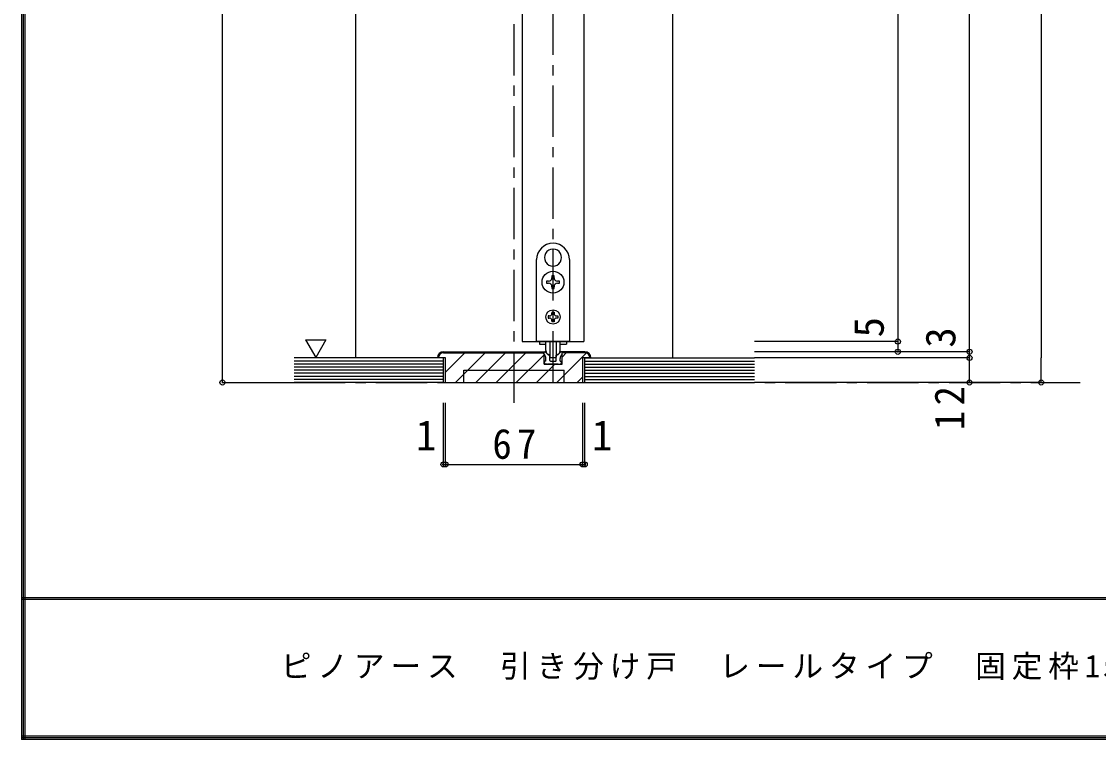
# Model space of a CAD drawing. Units: millimetres at full size, sheet at 1:5; details may follow other scales. Extents: x -973 to 977, y -718 to 696.
# Drawn here: x -973 to -447, y -701 to -350 of the extents above; entities that cross this region are included whole.
import ezdxf
from ezdxf.enums import TextEntityAlignment as Align

# ---------------------------------------------------------------- set-up
doc = ezdxf.new("R2010")
doc.units = ezdxf.units.MM
doc.header["$LTSCALE"] = 5
doc.header["$PDMODE"] = 32
doc.header["$PDSIZE"] = 2.5
doc.linetypes.add('CHAIN1', pattern=[8, 5, -1, 1, -1])
doc.linetypes.add('DASHED1', pattern=[1.8, 1.2, -0.6])
for name, color, linetype in [('0-1_通り芯', 4, 'CHAIN1'), ('0-3_仕上げ', 2, 'Continuous'), ('0-4_枠', 3, 'Continuous'), ('0-6_扉', 6, 'Continuous'), ('0-7_金物', 7, 'Continuous'), ('0-A_文字', 3, 'Continuous'), ('0-B_寸法', 7, 'Continuous'), ('0-C_ハッチ', 4, 'DASHED1'), ('F-1_枠', 6, 'Continuous'), ('F-A_文字', 7, 'Continuous')]:
    doc.layers.add(name, color=color, linetype=linetype)
doc.styles.add('ＭＳ ゴシック', font='')
doc.styles.get('ＭＳ ゴシック').set_extended_font_data('MS Gothic')

msp = doc.modelspace()

# ---------------------------------------------------------------- linework, layer by layer
at = {"layer": '0-1_通り芯'}
for p, q in [((-732.68, -536.5), (-732.68, 32.5)), ((-713.68, -526.5), (-713.68, -39.5)), ((-840.18, -526.5), (-456.18, -526.5))]:
    msp.add_line(p, q, dxfattribs=at)
at = {"layer": '0-3_仕上げ'}
for p, q in [((-767.18, -514.5), (-840.18, -514.5)), ((-767.18, -526.5), (-767.18, -514.5)), ((-698.18, -514.5), (-615.18, -514.5)), ((-698.18, -526.5), (-698.18, -514.5)), ((-767.18, -526.5), (-840.18, -526.5)), ((-698.18, -526.5), (-615.18, -526.5))]:
    msp.add_line(p, q, dxfattribs=at)
at = {"layer": '0-3_仕上げ', "color": 7}
for p, q in [((-767.18, -516), (-840.18, -516)), ((-767.18, -517.5), (-840.18, -517.5)), ((-767.18, -519), (-840.18, -519)), ((-767.18, -520.5), (-840.18, -520.5)), ((-698.18, -516), (-615.18, -516)), ((-698.18, -517.5), (-615.18, -517.5)), ((-698.18, -519), (-615.18, -519)), ((-698.18, -520.5), (-615.18, -520.5)), ((-767.18, -522), (-840.18, -522)), ((-767.18, -523.5), (-840.18, -523.5)), ((-767.18, -525), (-840.18, -525)), ((-698.18, -522), (-615.18, -522)), ((-698.18, -523.5), (-615.18, -523.5)), ((-698.18, -525), (-615.18, -525))]:
    msp.add_line(p, q, dxfattribs=at)
at = {"layer": '0-4_枠', "color": 4}
for p, q in [((-810.18, -266.5), (-810.18, -514.5)), ((-655.18, -514.5), (-655.18, -266.5))]:
    msp.add_line(p, q, dxfattribs=at)
at = {"layer": '0-4_枠'}
for p, q in [((-766.18, -514.5), (-770.18, -514.5)), ((-767.18, -511.5), (-718.08, -511.5)), ((-767.18, -512), (-718.08, -512)), ((-766.18, -526.5), (-766.18, -514.5)), ((-718.08, -517.5), (-718.08, -511.5)), ((-709.28, -517.5), (-709.28, -511.5)), ((-698.18, -511.5), (-709.28, -511.5)), ((-698.18, -512), (-709.28, -512)), ((-695.18, -514.5), (-699.18, -514.5)), ((-699.18, -526.5), (-699.18, -514.5)), ((-757.18, -520.5), (-708.18, -520.5)), ((-757.18, -526.5), (-757.18, -520.5)), ((-718.08, -517.5), (-709.28, -517.5)), ((-708.18, -526.5), (-708.18, -520.5)), ((-766.18, -526.5), (-699.18, -526.5))]:
    msp.add_line(p, q, dxfattribs=at)
for centre, radius, start, end in [((-767.18, -514.5), 3, 90, 180), ((-767.18, -514.5), 2.5, 90.0008, 180), ((-698.18, -514.5), 3, 0, 90), ((-698.18, -514.5), 2.5, 0, 90)]:
    msp.add_arc(centre, radius, start, end, dxfattribs=at)
at = {"layer": '0-6_扉'}
for p, q in [((-728.68, -266.5), (-728.68, -506.5)), ((-698.68, -266.5), (-698.68, -506.5)), ((-728.68, -506.5), (-698.68, -506.5))]:
    msp.add_line(p, q, dxfattribs=at)
at = {"layer": '0-7_金物'}
for p, q in [((-713.779, -461.351), (-713.68, -461.45)), ((-713.581, -461.351), (-713.68, -461.45)), ((-721.68, -506.5), (-721.68, -466.5)), ((-717.323, -467.489), (-717.188, -467.525)), ((-717.224, -467.66), (-717.188, -467.525)), ((-710.038, -467.489), (-710.173, -467.525)), ((-710.137, -467.66), (-710.173, -467.525)), ((-705.68, -466.5), (-705.68, -506.5)), ((-715.88, -477), (-716.83, -477)), ((-716.83, -477), (-716.83, -478)), ((-716.83, -478), (-715.88, -478)), ((-714.18, -474.35), (-714.18, -475.3)), ((-713.18, -474.35), (-714.18, -474.35)), ((-713.18, -475.3), (-713.18, -474.35)), ((-710.53, -477), (-711.48, -477)), ((-711.48, -478), (-710.53, -478)), ((-710.53, -478), (-710.53, -477)), ((-713.18, -480.65), (-713.18, -479.7)), ((-715.48, -494), (-716.08, -494)), ((-716.08, -494), (-716.08, -495)), ((-714.18, -492.1), (-713.18, -492.1)), ((-714.18, -492.1), (-714.18, -492.7)), ((-713.18, -492.1), (-713.18, -492.7)), ((-711.88, -494), (-711.28, -494)), ((-716.08, -495), (-715.48, -495)), ((-714.18, -496.3), (-714.18, -496.9)), ((-713.18, -496.9), (-714.18, -496.9)), ((-713.18, -496.3), (-713.18, -496.9)), ((-705.68, -506.5), (-721.68, -506.5)), ((-720.28, -506.5), (-720.28, -507.7)), ((-720.28, -507.7), (-717.148, -507.7)), ((-717.18, -510.921), (-717.18, -506.5)), ((-715.18, -506.5), (-715.18, -514.121)), ((-712.18, -506.5), (-712.18, -514.121)), ((-710.213, -507.7), (-707.08, -507.7)), ((-710.18, -510.921), (-710.18, -506.5)), ((-707.08, -506.5), (-707.08, -507.7)), ((-718.18, -511.5), (-717.637, -511.5)), ((-718.18, -512.5), (-718.18, -511.5)), ((-716.018, -512.912), (-717.284, -511.647)), ((-717.18, -516), (-717.18, -514.736)), ((-715.806, -513), (-715.48, -513)), ((-715.28, -515.7), (-715.28, -513.2)), ((-712.48, -514.421), (-714.88, -514.421)), ((-712.08, -515.7), (-712.08, -513.2)), ((-711.555, -513), (-711.88, -513)), ((-711.342, -512.912), (-710.077, -511.647)), ((-710.18, -516), (-710.18, -514.736)), ((-717.48, -517.5), (-717.966, -516.274)), ((-717.18, -516), (-717.78, -516)), ((-716.38, -517.5), (-717.48, -517.5)), ((-716.38, -517.5), (-716.18, -517.3)), ((-716.18, -517.3), (-715.98, -517.5)), ((-711.38, -517.5), (-715.98, -517.5)), ((-713.68, -516.3), (-713.38, -516)), ((-713.38, -516), (-712.38, -516)), ((-711.18, -517.3), (-711.38, -517.5)), ((-710.98, -517.5), (-711.18, -517.3)), ((-710.98, -517.5), (-709.88, -517.5)), ((-710.18, -516), (-709.58, -516)), ((-709.88, -517.5), (-709.394, -516.274))]:
    msp.add_line(p, q, dxfattribs=at)
for points in [[(-714.18, -479.7), (-714.18, -480.65), (-713.18, -480.65)], [(-711.28, -494), (-711.28, -495), (-711.88, -495)], [(-709.18, -512.5), (-709.18, -511.5), (-709.723, -511.5)], [(-714.98, -516), (-713.98, -516), (-713.68, -516.3)]]:
    msp.add_lwpolyline(points, dxfattribs=at)
for centre, radius in [((-713.68, -477.5), 5.35), ((-713.68, -494.5), 3.5)]:
    msp.add_circle(centre, radius, dxfattribs=at)
for centre, radius, start, end in [((-713.68, -466.5), 8, 0, 180), ((-713.68, -465.5), 4.15, 91.3645, 208.6355), ((-713.68, -465.5), 4.15, 331.3645, 88.6355), ((-713.68, -465.5), 4.15, 211.3645, 328.6355), ((-715.88, -475.3), 1.7, 270, 0), ((-715.88, -479.7), 1.7, 0, 90), ((-711.48, -475.3), 1.7, 180, 270), ((-711.48, -479.7), 1.7, 90, 180), ((-715.48, -492.7), 1.3, 270, 0), ((-711.88, -492.7), 1.3, 180, 270), ((-715.48, -496.3), 1.3, 0, 90), ((-711.88, -496.3), 1.3, 90, 180), ((-720.18, -514.736), 3, 0, 48.19), ((-717.637, -512), 0.5, 45, 90), ((-715.18, -510.921), 2, 180, 264.78409), ((-715.806, -512.7), 0.3, 225, 270), ((-715.48, -513.2), 0.2, 0, 90), ((-715.38, -513.112), 0.2, 0, 84.78409), ((-714.88, -514.121), 0.3, 180, 270), ((-712.48, -514.121), 0.3, 270, 0), ((-711.98, -513.112), 0.2, 95.21591, 180), ((-711.88, -513.2), 0.2, 90, 180), ((-712.18, -510.921), 2, 275.21591, 0), ((-711.555, -512.7), 0.3, 270, 315), ((-707.18, -514.736), 3, 131.81, 180), ((-709.723, -512), 0.5, 90, 135), ((-717.78, -516.2), 0.2, 90, 201.616), ((-714.98, -515.7), 0.3, 180, 270), ((-712.38, -515.7), 0.3, 270, 0), ((-709.58, -516.2), 0.2, 338.384, 90)]:
    msp.add_arc(centre, radius, start, end, dxfattribs=at)
at = {"layer": '0-A_文字', "color": 7}
msp.add_line((-834.616, -505.686), (-829.616, -514.347), dxfattribs=at)
msp.add_lwpolyline([(-834.616, -505.686), (-824.616, -505.686), (-829.616, -514.347)], dxfattribs=at)
at = {"layer": '0-B_寸法', "color": 4}
for p, q in [((-875.18, -526.5), (-875.18, -17.5)), ((-475.18, -25.5), (-475.18, -514.5)), ((-510.18, -526.5), (-510.18, -55.5)), ((-545.18, -69.5), (-545.18, -506.5)), ((-545.18, -506.5), (-615.18, -506.5)), ((-545.18, -506.5), (-545.18, -511.5)), ((-510.18, -511.5), (-615.18, -511.5)), ((-510.18, -514.5), (-615.18, -514.5)), ((-475.18, -526.5), (-475.18, -514.5)), ((-875.18, -526.5), (-840.18, -526.5)), ((-511.242, -526.5), (-615.18, -526.5)), ((-767.18, -566.5), (-767.18, -536.5)), ((-766.18, -566.5), (-766.18, -536.5)), ((-767.18, -566.5), (-766.18, -566.5))]:
    msp.add_line(p, q, dxfattribs=at)
for points in [[(-475.18, -526.5), (-510.76, -526.5), (-511.242, -526.5)], [(-766.18, -566.5), (-699.18, -566.5), (-699.18, -536.5)], [(-699.18, -566.5), (-698.18, -566.5), (-698.18, -536.5)]]:
    msp.add_lwpolyline(points, dxfattribs=at)
at = {"layer": '0-B_寸法'}
for p in [(-545.18, -506.5), (-545.18, -511.5), (-510.18, -511.5), (-510.18, -514.5), (-875.18, -526.5), (-510.18, -526.5), (-475.18, -526.5), (-767.18, -566.5), (-766.18, -566.5), (-699.18, -566.5), (-698.18, -566.5)]:
    msp.add_point(p, dxfattribs=at)
at = {"layer": '0-C_ハッチ', "linetype": 'Continuous'}
for p, q in [((-766.18, -521.463), (-756.717, -512)), ((-761.318, -526.5), (-746.818, -512)), ((-751.418, -526.5), (-736.918, -512)), ((-741.519, -526.5), (-727.019, -512)), ((-731.619, -526.5), (-718.08, -512.961)), ((-711.82, -526.5), (-697.434, -512.114)), ((-709.28, -514.061), (-707.22, -512)), ((-721.72, -526.5), (-712.72, -517.5)), ((-701.921, -526.5), (-699.18, -523.76))]:
    msp.add_line(p, q, dxfattribs=at)
at = {"layer": 'F-1_枠'}
for p, q in [((-973.347, 695.833), (-973.347, -700.833)), ((-972.514, 695.833), (-972.514, -700.833)), ((-971.68, 695.833), (-971.68, -700.833)), ((976.653, -631.667), (-973.347, -631.667)), ((976.653, -632.5), (-973.347, -632.5)), ((976.653, -699.167), (-973.347, -699.167)), ((976.653, -700), (-973.347, -700)), ((976.653, -700.833), (-973.347, -700.833))]:
    msp.add_line(p, q, dxfattribs=at)

# ---------------------------------------------------------------- texts
at = {"layer": '0-B_寸法', "style": 'ＭＳ ゴシック'}
for s, p in [('5', (-547.68, -504.5)), ('3', (-512.68, -509.5))]:
    msp.add_text(s, height=14.66, rotation=90, dxfattribs=at).set_placement(p, align=Align.BOTTOM_LEFT)
for p in [(-780.68, -564), (-694.68, -564)]:
    msp.add_text('1', height=14.66, dxfattribs=at).set_placement(p, align=Align.BOTTOM_LEFT)
at = {"layer": '0-B_寸法', "insert": (-512.68, -549.75), "char_height": 14.66, "attachment_point": 7, "rotation": 90, "style": 'ＭＳ ゴシック'}
msp.add_mtext('\\T1.27;\\W0.95;12', dxfattribs=at)
at = {"layer": '0-B_寸法', "insert": (-743.305, -564), "char_height": 14.66, "attachment_point": 7, "style": 'ＭＳ ゴシック'}
msp.add_mtext('\\T1.27;\\W0.95;67', dxfattribs=at)
at = {"layer": 'F-A_文字', "insert": (-846.68, -673.333), "char_height": 11, "attachment_point": 7, "style": 'ＭＳ ゴシック'}
msp.add_mtext('\\T1.19;ピノアース\u3000引き分け戸\u3000レールタイプ\u3000固定枠155巾\u3000敷居Q型／床直付けレール\u3000枠外W3,234', dxfattribs=at)

doc.saveas('drawing.dxf')
